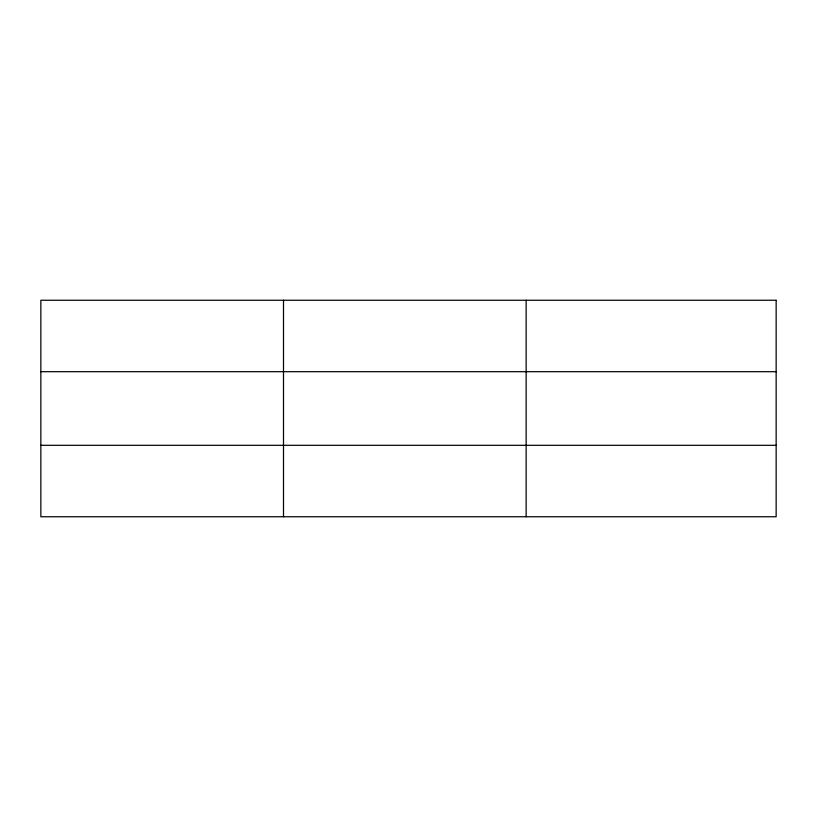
<?xml version="1.0" encoding="UTF-8"?>
<svg xmlns="http://www.w3.org/2000/svg" width="817" height="817" viewBox="0 0 817 817"><rect width="100%" height="100%" fill="white"/><g stroke="black" fill="none" stroke-linecap="round" stroke-linejoin="round"><path stroke-width="1.23" d="M283.499 516.752L283.499 300.248M526.148 516.752L526.148 300.248M40.85 371.694L776.15 371.694M40.85 445.306L776.15 445.306M776.15 300.248L776.15 516.752L40.85 516.752L40.85 300.248L776.15 300.248"/></g></svg>
